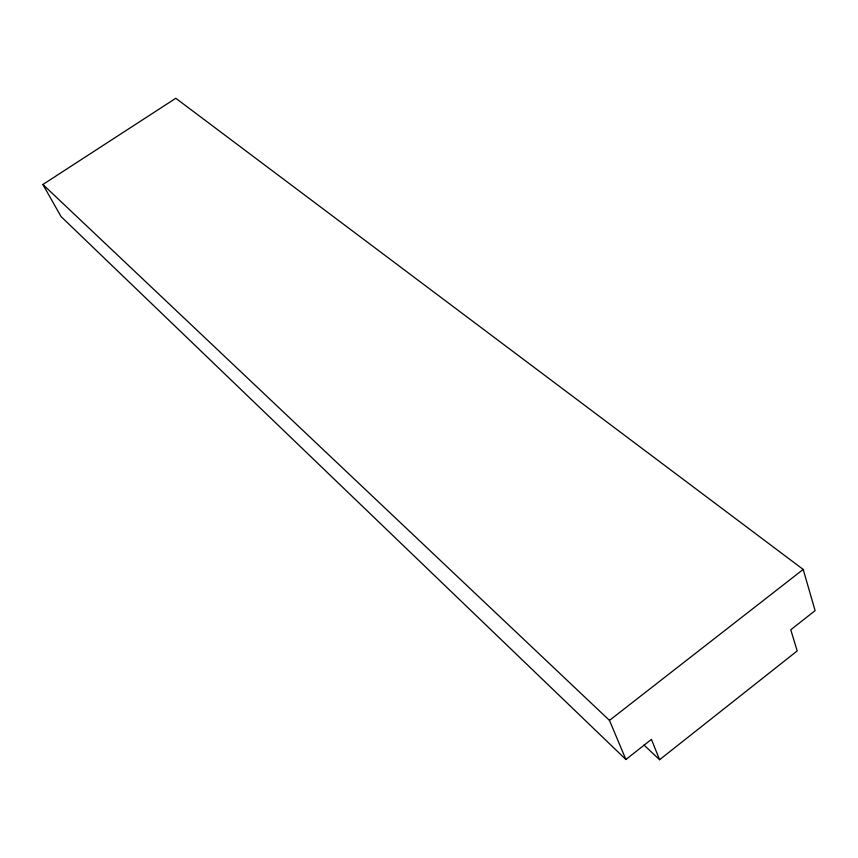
<?xml version="1.0" encoding="UTF-8"?>
<svg xmlns="http://www.w3.org/2000/svg" width="858" height="858" viewBox="0 0 858 858"><rect width="100%" height="100%" fill="white"/><g stroke="black" fill="none" stroke-linecap="round" stroke-linejoin="round"><path stroke-width="1.29" d="M659.587 759.727L797.2 650.922L790.754 629.783L815.1 610.628L803.195 569.433L175.804 98.273L42.9 184.491L61.015 216.538L625.89 759.502L651.437 739.392L659.587 759.727L643.972 745.034M625.89 759.502L609.47 720.388L803.195 569.433M42.9 184.491L609.47 720.388"/></g></svg>
